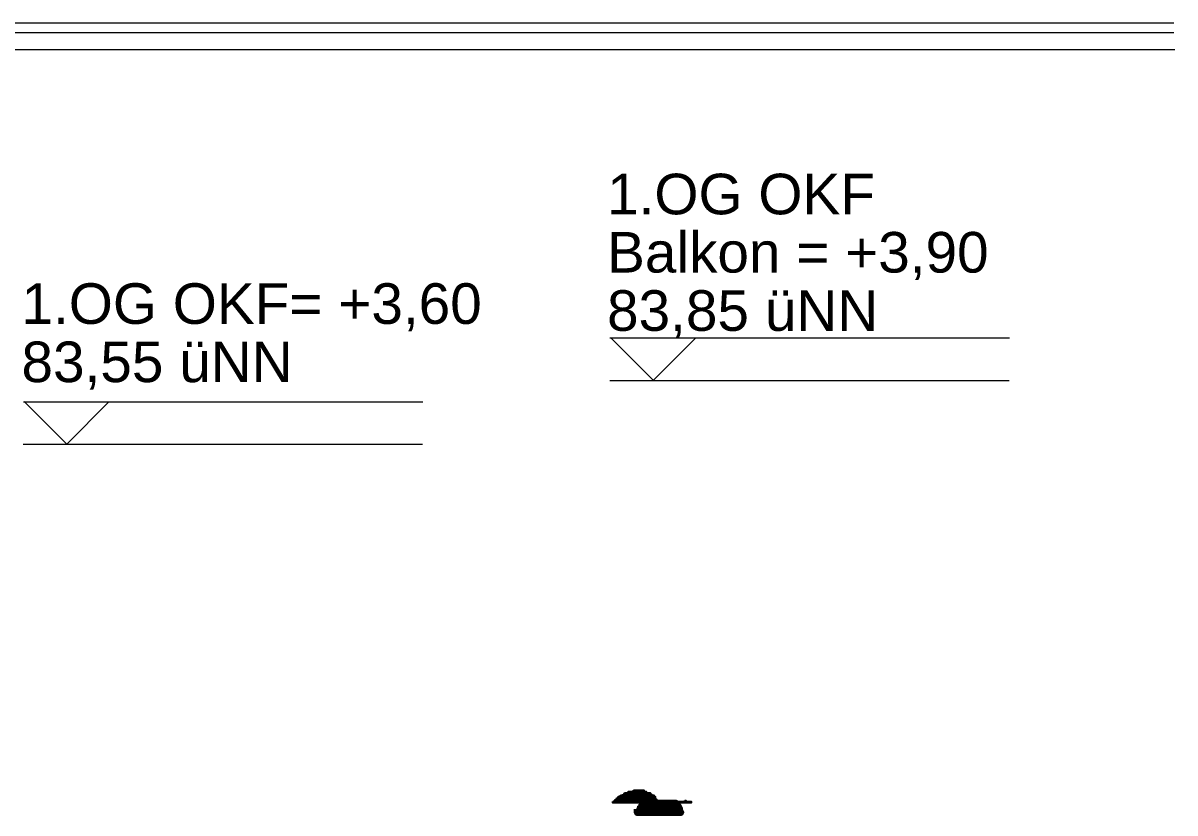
# Model space of a CAD drawing. Header units: millimetres. Extents: x 2976 to 41668, y 1850 to 28527.
# Drawn here: x 27965 to 33730, y 10365 to 14318 of the extents above; entities that cross this region are included whole.
import ezdxf

# ---------------------------------------------------------------- set-up
doc = ezdxf.new("R2010")
doc.units = ezdxf.units.MM
doc.header["$LTSCALE"] = 50
for name, color, linetype in [('00_Wand_Bestand', 7, 'Continuous'), ('05_Linien_stark', 7, 'Continuous'), ('06_Linien_fein', 3, 'Continuous'), ('07_Bemassung', 6, 'Continuous'), ('10_Text', 7, 'Continuous')]:
    doc.layers.add(name, color=color, linetype=linetype)
doc.styles.add('PLAN', font='arial.ttf')

msp = doc.modelspace()

# ---------------------------------------------------------------- hatches: boundary and pattern name
at = {"layer": '00_Wand_Bestand'}
for points in [[(30930, 10434.7), (31135.2, 10434.7), (31135.2, 10428.4), (30930, 10428.4)], [(30936.5, 10441), (31128.8, 10441), (31128.8, 10434.7), (30936.5, 10434.7)], [(30942.9, 10447.3), (31128.8, 10447.3), (31128.8, 10441), (30942.9, 10441)], [(30955.7, 10453.6), (31122.4, 10453.6), (31122.4, 10447.3), (30955.7, 10447.3)], [(30968.5, 10459.9), (31109.6, 10459.9), (31109.6, 10453.6), (30968.5, 10453.6)], [(30974.9, 10466.2), (31103.2, 10466.2), (31103.2, 10459.9), (30974.9, 10459.9)], [(30994.2, 10472.5), (31083.9, 10472.5), (31083.9, 10466.2), (30994.2, 10466.2)]]:
    msp.add_hatch(color=7, dxfattribs=at).paths.add_polyline_path(points)
at = {"layer": '07_Bemassung'}
msp.add_hatch(color=7, dxfattribs=at).paths.add_polyline_path([(31019.8, 10478.9), (31071.1, 10478.9), (31071.1, 10472.5), (31019.8, 10472.5)])

# ---------------------------------------------------------------- linework, layer by layer
at = {"layer": '00_Wand_Bestand'}
for points in [[(30930, 10434.7), (31135.2, 10434.7), (31135.2, 10428.4), (30930, 10428.4)], [(30936.5, 10441), (31128.8, 10441), (31128.8, 10434.7), (30936.5, 10434.7)], [(30942.9, 10447.3), (31128.8, 10447.3), (31128.8, 10441), (30942.9, 10441)], [(30955.7, 10453.6), (31122.4, 10453.6), (31122.4, 10447.3), (30955.7, 10447.3)], [(30968.5, 10459.9), (31109.6, 10459.9), (31109.6, 10453.6), (30968.5, 10453.6)], [(30974.9, 10466.2), (31103.2, 10466.2), (31103.2, 10459.9), (30974.9, 10459.9)], [(30994.2, 10472.5), (31083.9, 10472.5), (31083.9, 10466.2), (30994.2, 10466.2)]]:
    msp.add_lwpolyline(points, close=True, dxfattribs=at)
at = {"layer": '05_Linien_stark', "lineweight": 15}
for p, q in [((30902.3, 12742.2), (32900.9, 12742.2)), ((31120.6, 12529.6), (30907.2, 12742.9)), ((31120.9, 12531.1), (31329.2, 12739.4)), ((30901.8, 12529.9), (32900.3, 12529.9)), ((27966.8, 12422.8), (29965.3, 12422.8)), ((28185, 12210.2), (27971.7, 12423.6)), ((28185.4, 12211.7), (28393.6, 12420)), ((27966.2, 12210.5), (29964.7, 12210.5))]:
    msp.add_line(p, q, dxfattribs=at)
at = {"layer": '05_Linien_stark', "lineweight": 211}
for points in [[(31039.1, 10384.2), (31250.7, 10384.2), (31250.7, 10377.9), (31039.1, 10377.9)], [(31039.1, 10377.9), (31253.9, 10377.9), (31253.9, 10371.6), (31039.1, 10371.6)], [(31051.9, 10390.5), (31250.7, 10390.5), (31250.7, 10384.2), (31051.9, 10384.2)], [(31058.3, 10403.1), (31244.3, 10403.1), (31244.3, 10396.8), (31058.3, 10396.8)], [(31058.3, 10396.8), (31247.5, 10396.8), (31247.5, 10390.5), (31058.3, 10390.5)], [(31061.5, 10409.4), (31237.9, 10409.4), (31237.9, 10403.1), (31061.5, 10403.1)], [(31064.7, 10415.7), (31231.4, 10415.7), (31231.4, 10409.4), (31064.7, 10409.4)], [(31039.1, 10371.6), (31257.1, 10371.6), (31257.1, 10365.3), (31039.1, 10365.3)]]:
    msp.add_lwpolyline(points, close=True, dxfattribs=at)
at = {"layer": '06_Linien_fein', "lineweight": 9}
for p, q in [((33723.6, 14317.7), (27512.2, 14317.7)), ((33724.4, 14268.9), (27503.3, 14268.9)), ((33729.7, 14183), (27506.3, 14183))]:
    msp.add_line(p, q, dxfattribs=at)
at = {"layer": '06_Linien_fein'}
for points in [[(30917.2, 10422.1), (31148.1, 10422.1), (31148.1, 10415.8), (30917.2, 10415.8)], [(30923.7, 10428.3), (31141.7, 10428.3), (31141.7, 10422), (30923.7, 10422)], [(31231.5, 10422.1), (31308.4, 10422.1), (31308.4, 10415.8), (31231.5, 10415.8)], [(31276.3, 10428.3), (31282.7, 10428.3), (31282.7, 10422), (31276.3, 10422)]]:
    msp.add_lwpolyline(points, close=True, dxfattribs=at)
at = {"layer": '07_Bemassung'}
msp.add_lwpolyline([(31019.8, 10478.9), (31071.1, 10478.9), (31071.1, 10472.5), (31019.8, 10472.5)], close=True, dxfattribs=at)

# ---------------------------------------------------------------- texts
at = {"layer": '10_Text', "style": 'PLAN'}
for s, p in [('1.OG OKF', (30887.8, 13360.6)), ('Balkon = +3,90', (30887.8, 13069.1)), ('1.OG OKF= +3,60', (27957.4, 12812.4)), ('83,85 üNN', (30887.8, 12777.6)), ('83,55 üNN', (27957.4, 12520.9))]:
    msp.add_text(s, height=203.2, dxfattribs=at).set_placement(p)

doc.saveas('drawing.dxf')
